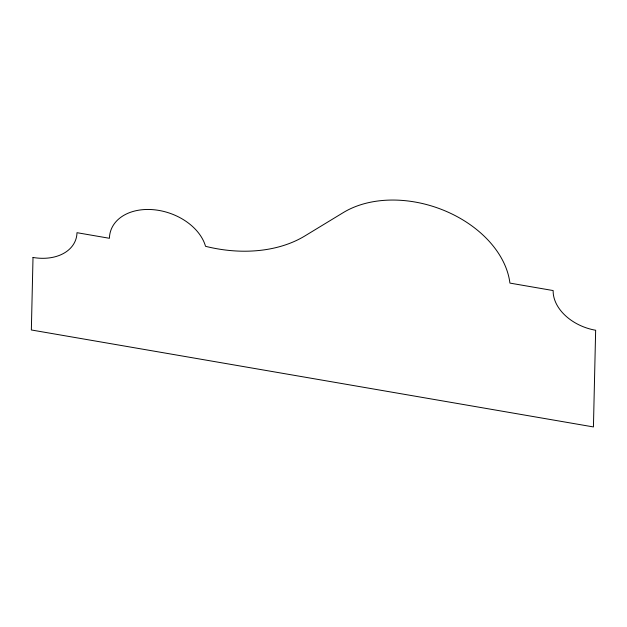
<?xml version="1.0" encoding="UTF-8"?>
<svg xmlns="http://www.w3.org/2000/svg" width="627" height="627" viewBox="0 0 627 627"><rect width="100%" height="100%" fill="white"/><g stroke="black" fill="none" stroke-linecap="round" stroke-linejoin="round"><path stroke-width="0.94" d="M33.012 257.462L31.35 329.974L593.432 426.94L595.65 330.249A44.399 31.507 18.8 0 1 553.155 290.56L509.916 283.098A99.905 70.89 18.8 0 0 445.421 211.009A99.905 70.89 18.8 0 0 343.377 212.545L304.887 235.94A122.108 86.644 18.8 0 1 205.538 246.309A49.956 35.449 18.8 0 0 153.129 209.677A49.956 35.449 18.8 0 0 109.419 238.284L76.988 232.688A44.399 31.507 18.8 0 1 33.012 257.462"/></g></svg>
